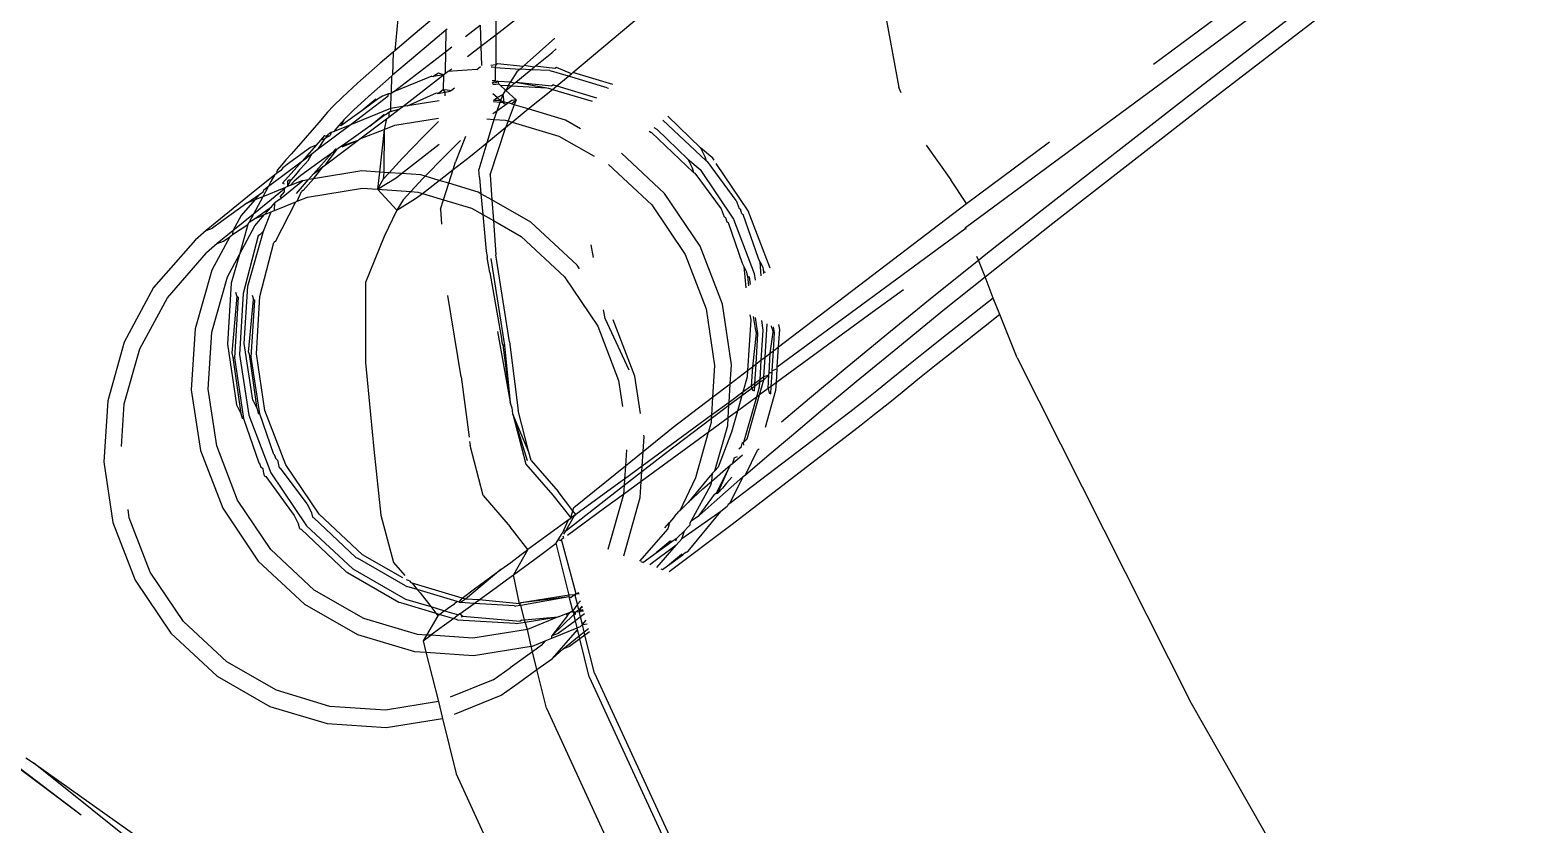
# Model space of a CAD drawing. Header units: millimetres. Extents: x -41292 to 298682, y -22072 to 33155.
# Drawn here: x 29931.62 to 29969.57, y 5398.33 to 5418.65 of the extents above; entities that cross this region are included whole.
import ezdxf

# ---------------------------------------------------------------- set-up
doc = ezdxf.new("R2010")
doc.units = ezdxf.units.MM

# ---------------------------------------------------------------- blocks, each defined once
blk = doc.blocks.new('AHSISHEUD')
for p, q in [((30582.925, 23061.684), (30596.937, 23072.036)), ((30572.887, 23065.643), (30576.034, 23068.31)), ((30591.478, 23066.688), (30593.735, 23068.419)), ((30568.474, 23067.75), (30568.334, 23066.2)), ((30587.737, 23065.855), (30590.324, 23067.778)), ((30580.839, 23067.34), (30581.22, 23065.262)), ((30569.386, 23067.091), (30568.801, 23066.598)), ((30570.92, 23067.167), (30570.913, 23066.607)), ((30570.913, 23066.607), (30571.421, 23066.997)), ((30589.018, 23065.347), (30591.219, 23067.043)), ((30568.801, 23066.598), (30568.334, 23066.2)), ((30569.634, 23066.725), (30569.085, 23066.262)), ((30569.634, 23066.725), (30569.628, 23066.173)), ((30569.671, 23066.755), (30569.634, 23066.725)), ((30570.142, 23066.568), (30570.516, 23066.856)), ((30570.516, 23066.856), (30570.534, 23066.316)), ((30570.534, 23066.316), (30570.913, 23066.607)), ((30570.913, 23066.607), (30570.914, 23065.844)), ((30589.28, 23064.993), (30591.478, 23066.688)), ((30568.291, 23066.164), (30567.96, 23065.882)), ((30569.085, 23066.262), (30568.277, 23065.575)), ((30568.291, 23066.164), (30568.277, 23065.575)), ((30568.334, 23066.2), (30568.291, 23066.164)), ((30568.3, 23065.151), (30569.628, 23066.173)), ((30569.628, 23066.173), (30569.622, 23065.656)), ((30569.628, 23066.173), (30569.794, 23066.301)), ((30570.193, 23066.053), (30570.534, 23066.316)), ((30570.534, 23066.316), (30570.551, 23065.821)), ((30572.429, 23066.525), (30571.642, 23065.824)), ((30572.349, 23066.151), (30572.462, 23066.247)), ((30567.96, 23065.882), (30567.375, 23065.37)), ((30570.426, 23065.718), (30570.526, 23065.801)), ((30570.914, 23065.844), (30570.792, 23065.825)), ((30570.823, 23065.781), (30570.795, 23065.777)), ((30570.903, 23065.776), (30570.823, 23065.781)), ((30570.914, 23065.844), (30570.903, 23065.776)), ((30570.956, 23065.87), (30570.914, 23065.844)), ((30571.613, 23065.798), (30570.956, 23065.87)), ((30571.613, 23065.798), (30571.541, 23065.734)), ((30571.642, 23065.824), (30571.613, 23065.798)), ((30571.893, 23065.779), (30571.642, 23065.824)), ((30571.815, 23065.715), (30571.893, 23065.779)), ((30571.925, 23065.805), (30571.893, 23065.779)), ((30571.925, 23065.805), (30572.262, 23066.081)), ((30572.426, 23065.744), (30571.925, 23065.805)), ((30572.262, 23066.081), (30572.349, 23066.151)), ((30568.245, 23065.547), (30567.66, 23065.035)), ((30568.245, 23065.547), (30568.237, 23065.133)), ((30568.277, 23065.575), (30568.245, 23065.547)), ((30569.282, 23065.554), (30568.3, 23065.151)), ((30568.535, 23064.778), (30569.581, 23065.582)), ((30569.282, 23065.554), (30569.319, 23065.54)), ((30569.41, 23065.604), (30569.319, 23065.54)), ((30569.581, 23065.582), (30569.319, 23065.54)), ((30569.452, 23065.628), (30569.41, 23065.604)), ((30569.581, 23065.582), (30569.452, 23065.628)), ((30569.581, 23065.582), (30569.565, 23065.199)), ((30569.621, 23065.613), (30569.581, 23065.582)), ((30569.622, 23065.656), (30569.621, 23065.613)), ((30569.661, 23065.644), (30569.621, 23065.613)), ((30569.622, 23065.656), (30569.661, 23065.644)), ((30569.691, 23065.667), (30569.661, 23065.644)), ((30569.691, 23065.667), (30569.789, 23065.742)), ((30570.426, 23065.718), (30569.691, 23065.667)), ((30570.899, 23065.441), (30570.818, 23065.433)), ((30570.822, 23065.368), (30570.899, 23065.441)), ((30570.822, 23065.368), (30570.933, 23065.4)), ((30570.903, 23065.776), (30570.899, 23065.441)), ((30570.899, 23065.441), (30570.933, 23065.4)), ((30570.903, 23065.776), (30571.541, 23065.734)), ((30570.975, 23065.425), (30570.933, 23065.4)), ((30570.975, 23065.425), (30571.295, 23065.403)), ((30570.993, 23065.354), (30570.975, 23065.425)), ((30571.236, 23065.31), (30571.295, 23065.403)), ((30571.457, 23065.659), (30571.295, 23065.403)), ((30571.295, 23065.403), (30571.393, 23065.369)), ((30571.424, 23065.395), (30571.815, 23065.715)), ((30571.541, 23065.734), (30571.457, 23065.659)), ((30571.815, 23065.715), (30571.541, 23065.734)), ((30572.299, 23065.694), (30571.815, 23065.715)), ((30572.299, 23065.694), (30572.336, 23065.68)), ((30572.774, 23065.549), (30572.336, 23065.68)), ((30572.468, 23065.769), (30572.426, 23065.744)), ((30572.852, 23065.613), (30572.468, 23065.769)), ((30572.475, 23065.305), (30572.774, 23065.549)), ((30572.774, 23065.549), (30572.852, 23065.613)), ((30573.759, 23065.256), (30572.774, 23065.549)), ((30572.852, 23065.613), (30572.887, 23065.643)), ((30573.91, 23065.336), (30572.887, 23065.643)), ((30566.992, 23065.018), (30566.757, 23064.786)), ((30567.375, 23065.37), (30566.992, 23065.018)), ((30567.66, 23065.035), (30567.277, 23064.684)), ((30567.834, 23064.792), (30568.162, 23065.045)), ((30568.015, 23065.042), (30567.973, 23065.017)), ((30568.168, 23065.097), (30568.015, 23065.042)), ((30568.162, 23065.045), (30568.168, 23065.097)), ((30568.234, 23065.101), (30568.168, 23065.097)), ((30568.234, 23065.101), (30568.219, 23064.725)), ((30568.3, 23065.151), (30568.234, 23065.101)), ((30568.237, 23065.133), (30568.234, 23065.101)), ((30568.661, 23064.796), (30569.396, 23065.124)), ((30569.396, 23065.124), (30569.433, 23065.111)), ((30569.433, 23065.111), (30569.523, 23065.174)), ((30569.433, 23065.111), (30569.615, 23065.141)), ((30569.565, 23065.199), (30569.523, 23065.174)), ((30569.565, 23065.199), (30569.616, 23065.207)), ((30569.565, 23065.199), (30569.615, 23065.141)), ((30569.615, 23065.141), (30569.614, 23065.049)), ((30569.615, 23065.141), (30569.754, 23065.164)), ((30569.616, 23065.207), (30569.78, 23065.186)), ((30569.855, 23065.247), (30569.78, 23065.186)), ((30570.949, 23065.005), (30570.84, 23065.103)), ((30570.843, 23065.337), (30570.993, 23065.354)), ((30570.949, 23065.005), (30571.091, 23065.082)), ((30570.993, 23065.354), (30571.025, 23065.325)), ((30571.025, 23065.325), (30571.236, 23065.31)), ((30571.172, 23065.188), (30571.025, 23065.325)), ((30571.091, 23065.082), (30571.036, 23064.926)), ((30571.144, 23065.165), (30571.091, 23065.082)), ((30571.091, 23065.082), (30571.117, 23064.884)), ((30571.172, 23065.188), (30571.144, 23065.165)), ((30571.236, 23065.31), (30571.172, 23065.188)), ((30571.172, 23065.188), (30571.315, 23065.305)), ((30571.435, 23064.944), (30571.172, 23065.188)), ((30571.236, 23065.31), (30571.315, 23065.305)), ((30571.315, 23065.305), (30571.393, 23065.369)), ((30571.315, 23065.305), (30572.223, 23065.256)), ((30571.393, 23065.369), (30571.424, 23065.395)), ((30571.424, 23065.395), (30572.351, 23065.306)), ((30571.424, 23065.395), (30572.223, 23065.256)), ((30571.747, 23064.712), (30572.361, 23065.212)), ((30572.223, 23065.256), (30572.26, 23065.242)), ((30572.26, 23065.242), (30572.361, 23065.212)), ((30572.393, 23065.33), (30572.351, 23065.306)), ((30572.361, 23065.212), (30572.475, 23065.305)), ((30572.361, 23065.212), (30573.376, 23064.908)), ((30572.393, 23065.33), (30572.475, 23065.305)), ((30572.475, 23065.305), (30573.491, 23065.001)), ((30573.759, 23065.256), (30573.794, 23065.243)), ((30581.286, 23065.124), (30581.22, 23065.262)), ((30586.9, 23063.704), (30589.018, 23065.347)), ((30566.757, 23064.786), (30566.614, 23064.628)), ((30567.487, 23064.666), (30566.956, 23064.28)), ((30567.277, 23064.684), (30567.042, 23064.451)), ((30567.182, 23064.302), (30567.834, 23064.792)), ((30568.219, 23064.725), (30567.182, 23064.302)), ((30567.846, 23064.967), (30567.487, 23064.666)), ((30567.883, 23064.954), (30567.487, 23064.666)), ((30567.846, 23064.967), (30567.883, 23064.954)), ((30567.909, 23064.972), (30567.883, 23064.954)), ((30567.973, 23065.017), (30567.909, 23064.972)), ((30568.218, 23064.649), (30568.176, 23064.624)), ((30568.181, 23064.506), (30568.441, 23064.706)), ((30568.219, 23064.725), (30568.218, 23064.649)), ((30568.218, 23064.649), (30568.441, 23064.706)), ((30568.535, 23064.778), (30568.219, 23064.725)), ((30568.441, 23064.706), (30568.535, 23064.778)), ((30568.661, 23064.796), (30568.535, 23064.778)), ((30569.463, 23064.924), (30568.661, 23064.796)), ((30570.941, 23064.657), (30570.838, 23064.584)), ((30570.852, 23064.926), (30570.949, 23065.005)), ((30571.036, 23064.926), (30570.852, 23064.926)), ((30571.02, 23064.88), (30570.854, 23064.891)), ((30570.941, 23064.657), (30570.866, 23064.446)), ((30571.02, 23064.88), (30570.941, 23064.657)), ((30571.207, 23064.846), (30570.941, 23064.657)), ((30571.036, 23064.926), (30570.949, 23065.005)), ((30571.036, 23064.926), (30571.02, 23064.88)), ((30571.093, 23064.875), (30571.02, 23064.88)), ((30571.117, 23064.884), (30571.036, 23064.926)), ((30571.122, 23064.849), (30571.093, 23064.875)), ((30571.117, 23064.884), (30571.122, 23064.849)), ((30571.234, 23064.865), (30571.117, 23064.884)), ((30571.122, 23064.849), (30571.207, 23064.846)), ((30571.207, 23064.846), (30571.234, 23064.865)), ((30571.387, 23064.819), (30571.229, 23064.406)), ((30571.327, 23064.931), (30571.234, 23064.865)), ((30571.314, 23064.842), (30571.234, 23064.865)), ((30571.314, 23064.842), (30571.435, 23064.944)), ((30571.387, 23064.819), (30571.314, 23064.842)), ((30571.435, 23064.944), (30571.327, 23064.931)), ((30571.333, 23064.375), (30571.747, 23064.712)), ((30571.435, 23064.944), (30571.387, 23064.819)), ((30571.747, 23064.712), (30571.387, 23064.819)), ((30572.696, 23064.427), (30571.747, 23064.712)), ((30587.165, 23063.354), (30589.28, 23064.993)), ((30566.393, 23064.37), (30565.689, 23063.569)), ((30566.383, 23063.7), (30567.182, 23064.302)), ((30566.614, 23064.628), (30566.393, 23064.37)), ((30567.182, 23064.302), (30566.782, 23064.138)), ((30566.9, 23064.293), (30566.796, 23064.169)), ((30567.042, 23064.451), (30566.9, 23064.293)), ((30566.956, 23064.28), (30566.9, 23064.293)), ((30566.956, 23064.28), (30567.042, 23064.451)), ((30567.69, 23064.273), (30567.159, 23063.887)), ((30567.441, 23063.948), (30568.119, 23064.458)), ((30567.69, 23064.273), (30568.049, 23064.574)), ((30568.086, 23064.561), (30567.69, 23064.273)), ((30568.049, 23064.574), (30568.086, 23064.561)), ((30568.119, 23064.458), (30568.063, 23064.185)), ((30568.063, 23064.185), (30568.332, 23064.295)), ((30568.108, 23064.575), (30568.086, 23064.561)), ((30568.176, 23064.624), (30568.108, 23064.575)), ((30568.119, 23064.458), (30568.181, 23064.506)), ((30568.176, 23064.624), (30568.181, 23064.506)), ((30568.332, 23064.295), (30569.449, 23064.474)), ((30569.452, 23064.389), (30569.059, 23063.998)), ((30570.844, 23064.385), (30570.683, 23063.844)), ((30570.685, 23064.458), (30570.866, 23064.446)), ((30570.866, 23064.446), (30570.844, 23064.385)), ((30570.866, 23064.446), (30571.16, 23064.427)), ((30571.16, 23064.427), (30571.229, 23064.406)), ((30571.229, 23064.406), (30571.168, 23064.244)), ((30571.168, 23064.244), (30571.333, 23064.375)), ((30571.229, 23064.406), (30571.333, 23064.375)), ((30571.333, 23064.375), (30572.529, 23064.016)), ((30573.085, 23064.205), (30572.696, 23064.427)), ((30576.294, 23063.382), (30575.191, 23064.43)), ((30576.154, 23063.719), (30575.313, 23064.528)), ((30566.431, 23063.915), (30566.317, 23063.784)), ((30566.383, 23063.7), (30566.542, 23063.945)), ((30566.534, 23064.032), (30566.431, 23063.915)), ((30566.542, 23063.945), (30566.431, 23063.915)), ((30566.534, 23064.032), (30566.571, 23064.019)), ((30566.614, 23063.997), (30566.542, 23063.945)), ((30566.564, 23063.287), (30567.396, 23063.914)), ((30566.571, 23064.019), (30566.616, 23064.049)), ((30566.616, 23064.049), (30566.614, 23063.997)), ((30566.614, 23063.997), (30566.679, 23064.035)), ((30566.662, 23064.082), (30566.616, 23064.049)), ((30566.704, 23064.107), (30566.662, 23064.082)), ((30566.704, 23064.107), (30566.679, 23064.035)), ((30566.782, 23064.138), (30566.704, 23064.107)), ((30566.796, 23064.169), (30566.782, 23064.138)), ((30566.985, 23063.746), (30567.396, 23063.914)), ((30566.989, 23063.771), (30567.396, 23063.914)), ((30567.159, 23063.887), (30566.989, 23063.771)), ((30567.396, 23063.914), (30567.441, 23063.948)), ((30567.441, 23063.948), (30568.063, 23064.185)), ((30568.063, 23064.185), (30567.937, 23063.097)), ((30568.063, 23064.185), (30568.052, 23063.09)), ((30569.059, 23063.998), (30568.527, 23063.455)), ((30570.013, 23063.904), (30569.591, 23063.485)), ((30570.136, 23064.006), (30569.887, 23063.362)), ((30570.683, 23063.844), (30571.168, 23064.244)), ((30570.77, 23063.028), (30571.168, 23064.244)), ((30572.529, 23064.016), (30573.427, 23063.503)), ((30574.834, 23064.144), (30574.898, 23064.108)), ((30574.834, 23064.144), (30574.861, 23064.121)), ((30574.861, 23064.121), (30574.898, 23064.108)), ((30574.898, 23064.108), (30575.97, 23063.088)), ((30574.953, 23064.239), (30575.03, 23064.195)), ((30575.03, 23064.195), (30575.829, 23063.425)), ((30565.689, 23063.569), (30565.545, 23063.41)), ((30566.176, 23063.731), (30565.645, 23063.345)), ((30566.317, 23063.784), (30565.969, 23063.388)), ((30565.969, 23063.388), (30566.216, 23063.574)), ((30566.113, 23063.391), (30566.216, 23063.574)), ((30566.317, 23063.784), (30566.176, 23063.731)), ((30566.216, 23063.574), (30566.383, 23063.7)), ((30566.255, 23063.055), (30566.719, 23063.583)), ((30566.719, 23063.583), (30566.461, 23063.396)), ((30566.564, 23063.287), (30566.857, 23063.684)), ((30566.719, 23063.583), (30566.82, 23063.697)), ((30566.857, 23063.684), (30566.719, 23063.583)), ((30566.82, 23063.697), (30566.857, 23063.684)), ((30566.883, 23063.701), (30566.857, 23063.684)), ((30566.947, 23063.747), (30566.883, 23063.701)), ((30566.989, 23063.771), (30566.947, 23063.747)), ((30568.503, 23063.06), (30569.468, 23063.808)), ((30569.823, 23063.161), (30570.264, 23063.503)), ((30570.264, 23063.503), (30570.683, 23063.844)), ((30570.683, 23063.844), (30570.481, 23063.165)), ((30575.231, 23062.553), (30574.129, 23063.579)), ((30576.154, 23063.719), (30576.264, 23063.499)), ((30576.464, 23063.456), (30576.154, 23063.719)), ((30581.924, 23063.785), (30582.556, 23062.898)), ((30582.949, 23062.296), (30585.073, 23063.875)), ((30584.889, 23062.136), (30586.9, 23063.704)), ((30565.101, 23062.735), (30565.969, 23063.388)), ((30565.324, 23063.151), (30565.303, 23063.061)), ((30565.417, 23063.142), (30565.303, 23063.061)), ((30565.442, 23063.286), (30565.324, 23063.151)), ((30565.47, 23063.203), (30565.417, 23063.142)), ((30565.545, 23063.41), (30565.442, 23063.286)), ((30565.969, 23063.388), (30565.464, 23062.813)), ((30565.645, 23063.345), (30565.47, 23063.203)), ((30565.897, 23063.152), (30565.794, 23063.027)), ((30566.041, 23063.31), (30565.897, 23063.152)), ((30566.461, 23063.396), (30565.93, 23063.01)), ((30566.041, 23063.31), (30566.113, 23063.391)), ((30566.25, 23062.93), (30566.502, 23063.241)), ((30567.486, 23063.127), (30566.25, 23062.93)), ((30566.255, 23063.055), (30566.502, 23063.241)), ((30566.502, 23063.241), (30566.564, 23063.287)), ((30567.937, 23063.097), (30567.486, 23063.127)), ((30568.527, 23063.455), (30568.185, 23063.081)), ((30569.591, 23063.485), (30569.108, 23062.994)), ((30569.468, 23062.886), (30569.823, 23063.161)), ((30569.712, 23062.813), (30569.823, 23063.161)), ((30569.823, 23063.161), (30569.887, 23063.362)), ((30570.495, 23062.956), (30570.481, 23063.165)), ((30573.797, 23063.292), (30574.906, 23062.259)), ((30575.829, 23063.425), (30575.94, 23063.204)), ((30575.829, 23063.425), (30576.139, 23063.162)), ((30575.94, 23063.204), (30575.97, 23063.088)), ((30576.139, 23063.162), (30576.991, 23061.896)), ((30576.264, 23063.499), (30576.294, 23063.382)), ((30576.294, 23063.382), (30576.332, 23063.369)), ((30577.063, 23062.368), (30576.332, 23063.369)), ((30576.5, 23063.402), (30576.464, 23063.456)), ((30577.373, 23062.105), (30576.555, 23063.321)), ((30585.159, 23061.789), (30587.165, 23063.354)), ((30565.254, 23063.022), (30564.799, 23062.654)), ((30565.164, 23062.854), (30565.101, 23062.735)), ((30565.254, 23063.022), (30565.164, 23062.854)), ((30565.303, 23063.061), (30565.254, 23063.022)), ((30565.427, 23062.431), (30565.982, 23062.887)), ((30565.464, 23062.813), (30565.502, 23062.8)), ((30565.588, 23062.727), (30565.676, 23062.893)), ((30565.591, 23062.863), (30565.588, 23062.727)), ((30565.655, 23062.754), (30565.588, 23062.727)), ((30565.634, 23062.888), (30565.591, 23062.863)), ((30565.676, 23062.893), (30565.634, 23062.888)), ((30565.982, 23062.887), (30565.655, 23062.754)), ((30565.756, 23062.868), (30565.655, 23062.754)), ((30565.794, 23063.027), (30565.676, 23062.893)), ((30565.93, 23063.01), (30565.756, 23062.868)), ((30565.816, 23062.555), (30566.128, 23062.91)), ((30565.982, 23062.887), (30566.128, 23062.91)), ((30565.986, 23062.629), (30566.25, 23062.93)), ((30566.128, 23062.91), (30566.255, 23063.055)), ((30566.25, 23062.93), (30566.128, 23062.91)), ((30567.937, 23063.097), (30567.887, 23062.663)), ((30567.887, 23062.663), (30568.366, 23062.954)), ((30568.037, 23062.919), (30567.887, 23062.663)), ((30568.052, 23063.09), (30567.937, 23063.097)), ((30568.052, 23063.09), (30568.037, 23062.919)), ((30568.185, 23063.081), (30568.037, 23062.919)), ((30568.185, 23063.081), (30568.052, 23063.09)), ((30568.503, 23063.06), (30568.185, 23063.081)), ((30568.366, 23062.954), (30568.503, 23063.06)), ((30568.998, 23063.027), (30568.503, 23063.06)), ((30569.046, 23062.932), (30568.741, 23062.602)), ((30569.108, 23062.994), (30568.998, 23063.027)), ((30569.039, 23062.554), (30569.468, 23062.886)), ((30569.108, 23062.994), (30569.046, 23062.932)), ((30569.468, 23062.886), (30569.108, 23062.994)), ((30569.712, 23062.813), (30569.468, 23062.886)), ((30569.578, 23062.393), (30569.712, 23062.813)), ((30570.46, 23062.589), (30569.712, 23062.813)), ((30570.495, 23062.956), (30570.535, 23062.546)), ((30570.77, 23063.028), (30570.816, 23062.385)), ((30575.97, 23063.088), (30576.007, 23063.074)), ((30576.007, 23063.074), (30576.681, 23062.159)), ((30582.949, 23062.296), (30582.556, 23062.898)), ((30564.799, 23062.654), (30563.504, 23061.604)), ((30564.752, 23062.385), (30564.401, 23061.984)), ((30564.545, 23062.3), (30564.884, 23062.535)), ((30564.752, 23062.385), (30564.545, 23062.3)), ((30564.956, 23062.468), (30564.715, 23062.02)), ((30564.884, 23062.535), (30564.752, 23062.385)), ((30564.956, 23062.468), (30564.752, 23062.385)), ((30564.884, 23062.535), (30564.978, 23062.602)), ((30565.101, 23062.735), (30564.956, 23062.468)), ((30565.498, 23062.689), (30564.956, 23062.468)), ((30564.978, 23062.602), (30564.98, 23062.645)), ((30564.98, 23062.645), (30565.101, 23062.735)), ((30565.464, 23062.626), (30565.085, 23062.32)), ((30565.386, 23062.4), (30565.267, 23062.311)), ((30565.386, 23062.4), (30565.427, 23062.431)), ((30565.413, 23062.478), (30565.514, 23062.593)), ((30565.427, 23062.431), (30565.413, 23062.478)), ((30565.498, 23062.689), (30565.464, 23062.626)), ((30565.535, 23062.705), (30565.498, 23062.689)), ((30565.514, 23062.593), (30565.515, 23062.668)), ((30565.515, 23062.668), (30565.535, 23062.705)), ((30565.588, 23062.727), (30565.535, 23062.705)), ((30565.837, 23062.352), (30565.944, 23062.605)), ((30565.837, 23062.352), (30566.096, 23062.457)), ((30565.986, 23062.629), (30565.944, 23062.605)), ((30566.096, 23062.457), (30567.506, 23062.683)), ((30567.506, 23062.683), (30567.887, 23062.663)), ((30567.887, 23062.663), (30568.38, 23062.125)), ((30567.887, 23062.663), (30568.741, 23062.602)), ((30568.38, 23062.125), (30568.864, 23062.419)), ((30568.542, 23062.388), (30568.38, 23062.125)), ((30568.741, 23062.602), (30568.542, 23062.388)), ((30568.741, 23062.602), (30568.923, 23062.589)), ((30568.864, 23062.419), (30569.039, 23062.554)), ((30568.923, 23062.589), (30569.039, 23062.554)), ((30569.039, 23062.554), (30569.578, 23062.393)), ((30569.499, 23062.146), (30569.578, 23062.393)), ((30569.578, 23062.393), (30570.293, 23062.178)), ((30570.535, 23062.546), (30570.46, 23062.589)), ((30570.816, 23062.385), (30570.535, 23062.546)), ((30570.535, 23062.546), (30570.587, 23062.01)), ((30570.816, 23062.385), (30570.854, 23061.858)), ((30571.811, 23061.817), (30570.816, 23062.385)), ((30576.139, 23061.203), (30575.231, 23062.553)), ((30577.063, 23062.368), (30577.14, 23062.167)), ((30564.545, 23062.3), (30563.898, 23061.838)), ((30564.715, 23062.02), (30564.192, 23061.596)), ((30564.401, 23061.984), (30564.192, 23061.596)), ((30564.715, 23062.02), (30564.607, 23061.82)), ((30565.085, 23062.32), (30564.715, 23062.02)), ((30564.748, 23061.907), (30565.181, 23062.209)), ((30564.748, 23061.907), (30565.003, 23062.011)), ((30564.753, 23061.726), (30565.003, 23062.011)), ((30564.973, 23061.588), (30565.17, 23062.079)), ((30565.003, 23062.011), (30565.181, 23062.209)), ((30565.003, 23062.011), (30565.17, 23062.079)), ((30565.17, 23062.079), (30565.257, 23062.115)), ((30565.181, 23062.209), (30565.267, 23062.311)), ((30565.257, 23062.115), (30565.8, 23062.337)), ((30565.257, 23062.115), (30565.267, 23062.311)), ((30565.283, 23061.324), (30565.8, 23062.337)), ((30565.8, 23062.337), (30565.837, 23062.352)), ((30568.38, 23062.125), (30568.062, 23061.45)), ((30569.499, 23062.146), (30569.53, 23061.764)), ((30570.293, 23062.178), (30570.587, 23062.01)), ((30570.587, 23062.01), (30570.854, 23061.858)), ((30570.587, 23062.01), (30570.668, 23061.075)), ((30574.906, 23062.259), (30575.758, 23060.993)), ((30576.681, 23062.159), (30576.759, 23061.957)), ((30577.14, 23062.167), (30577.173, 23062.147)), ((30577.203, 23062.031), (30577.173, 23062.147)), ((30577.203, 23062.031), (30577.241, 23062.018)), ((30577.632, 23060.888), (30577.241, 23062.018)), ((30577.936, 23060.64), (30577.373, 23062.105)), ((30578.147, 23058.63), (30582.949, 23062.296)), ((30583.445, 23060.997), (30584.889, 23062.136)), ((30563.504, 23061.604), (30563.234, 23061.364)), ((30563.504, 23061.604), (30563.667, 23061.666)), ((30563.898, 23061.838), (30563.667, 23061.666)), ((30564.179, 23061.501), (30564.574, 23061.759)), ((30564.574, 23061.759), (30564.357, 23060.991)), ((30564.357, 23060.991), (30564.753, 23061.726)), ((30564.574, 23061.759), (30564.607, 23061.82)), ((30564.607, 23061.82), (30564.748, 23061.907)), ((30570.854, 23061.858), (30570.916, 23060.981)), ((30570.854, 23061.858), (30571.561, 23061.454)), ((30572.995, 23060.715), (30571.811, 23061.817)), ((30576.759, 23061.957), (30576.791, 23061.938)), ((30576.791, 23061.938), (30576.821, 23061.822)), ((30576.821, 23061.822), (30576.859, 23061.809)), ((30576.859, 23061.809), (30577.215, 23060.772)), ((30576.991, 23061.896), (30577.525, 23060.509)), ((30578.115, 23058.116), (30582.908, 23061.643)), ((30582.925, 23061.684), (30582.908, 23061.643)), ((30582.945, 23061.632), (30582.925, 23061.684)), ((30583.719, 23060.653), (30585.159, 23061.789)), ((30563.234, 23061.364), (30562.164, 23060.145)), ((30563.79, 23061.27), (30563.519, 23061.03)), ((30564.111, 23061.445), (30563.651, 23060.592)), ((30564.192, 23061.596), (30563.79, 23061.27)), ((30563.79, 23061.27), (30563.952, 23061.332)), ((30563.952, 23061.332), (30564.111, 23061.445)), ((30564.111, 23061.445), (30564.179, 23061.501)), ((30564.192, 23061.596), (30564.179, 23061.501)), ((30564.842, 23061.471), (30564.458, 23059.99)), ((30564.574, 23060.177), (30564.973, 23061.588)), ((30564.884, 23061.495), (30564.842, 23061.471)), ((30564.973, 23061.588), (30564.884, 23061.495)), ((30564.884, 23059.913), (30565.241, 23061.299)), ((30565.283, 23061.324), (30565.241, 23061.299)), ((30568.062, 23061.45), (30567.579, 23060.275)), ((30571.561, 23061.454), (30572.67, 23060.421)), ((30573.415, 23060.915), (30573.353, 23061.235)), ((30562.516, 23059.887), (30563.519, 23061.03)), ((30564.05, 23060.421), (30564.357, 23060.991)), ((30564.357, 23060.991), (30564.148, 23060.254)), ((30570.668, 23061.075), (30570.692, 23060.939)), ((30570.692, 23060.939), (30570.695, 23060.913)), ((30570.764, 23060.534), (30570.695, 23060.913)), ((30570.789, 23060.888), (30571.136, 23058.667)), ((30571.268, 23058.754), (30570.916, 23060.981)), ((30575.758, 23060.993), (30576.292, 23059.605)), ((30576.709, 23059.723), (30576.139, 23061.203)), ((30577.677, 23060.798), (30577.632, 23060.888)), ((30582.116, 23059.932), (30583.257, 23060.846)), ((30583.257, 23060.846), (30583.218, 23060.943)), ((30583.257, 23060.846), (30583.445, 23060.997)), ((30583.426, 23060.418), (30583.257, 23060.846)), ((30563.651, 23060.592), (30563.225, 23059.087)), ((30570.764, 23060.534), (30571.069, 23058.796)), ((30573.056, 23060.624), (30572.995, 23060.715)), ((30577.215, 23060.772), (30577.261, 23060.68)), ((30577.261, 23060.68), (30577.325, 23060.551)), ((30577.261, 23060.68), (30577.31, 23060.138)), ((30577.325, 23060.551), (30577.335, 23060.487)), ((30577.335, 23060.487), (30577.355, 23060.434)), ((30577.525, 23060.509), (30577.552, 23060.331)), ((30577.698, 23060.449), (30577.677, 23060.798)), ((30577.677, 23060.798), (30577.743, 23060.667)), ((30577.743, 23060.667), (30577.752, 23060.603)), ((30577.752, 23060.603), (30577.772, 23060.551)), ((30577.767, 23060.504), (30577.772, 23060.551)), ((30577.772, 23060.551), (30577.809, 23060.538)), ((30583.426, 23060.418), (30583.719, 23060.653)), ((30562.164, 23060.145), (30561.414, 23058.753)), ((30563.651, 23059.009), (30564.05, 23060.421)), ((30564.148, 23060.254), (30564.051, 23058.696)), ((30564.482, 23058.716), (30564.574, 23060.177)), ((30567.579, 23060.275), (30567.579, 23058.229)), ((30572.67, 23060.421), (30573.522, 23059.155)), ((30577.355, 23060.434), (30577.392, 23060.421)), ((30577.355, 23060.434), (30577.379, 23060.193)), ((30577.392, 23060.421), (30577.422, 23060.227)), ((30581.345, 23060.091), (30580.448, 23059.438)), ((30582.394, 23059.591), (30583.426, 23060.418)), ((30583.632, 23059.877), (30583.426, 23060.418)), ((30561.813, 23058.582), (30562.516, 23059.887)), ((30564.289, 23059.916), (30564.162, 23058.475)), ((30564.326, 23059.902), (30564.229, 23058.345)), ((30564.259, 23060.032), (30564.289, 23059.916)), ((30564.289, 23059.916), (30564.326, 23059.902)), ((30564.458, 23059.99), (30564.361, 23058.433)), ((30564.593, 23058.495), (30564.715, 23059.838)), ((30564.66, 23058.365), (30564.752, 23059.825)), ((30564.685, 23059.955), (30564.715, 23059.838)), ((30564.715, 23059.838), (30564.752, 23059.825)), ((30564.792, 23058.453), (30564.884, 23059.913)), ((30570.033, 23057.863), (30569.689, 23059.943)), ((30576.942, 23058.173), (30576.709, 23059.723)), ((30580.914, 23058.953), (30582.116, 23059.932)), ((30583.632, 23059.877), (30582.442, 23058.94)), ((30583.807, 23059.455), (30583.632, 23059.877)), ((30573.715, 23059.353), (30573.673, 23059.572)), ((30574.329, 23058.032), (30573.715, 23059.353)), ((30576.292, 23059.605), (30576.511, 23058.153)), ((30577.414, 23059.45), (30577.434, 23059.319)), ((30577.498, 23059.407), (30577.545, 23059.098)), ((30577.549, 23059.38), (30577.612, 23058.968)), ((30580.448, 23059.438), (30578.09, 23057.715)), ((30581.194, 23058.615), (30582.394, 23059.591)), ((30583.807, 23059.455), (30583.384, 23059.123)), ((30584.246, 23058.347), (30583.807, 23059.455)), ((30563.225, 23059.087), (30563.128, 23057.529)), ((30563.559, 23057.55), (30563.651, 23059.009)), ((30570.958, 23059.018), (30571.279, 23057.214)), ((30573.522, 23059.155), (30574.055, 23057.767)), ((30574.473, 23057.884), (30573.92, 23059.321)), ((30577.434, 23059.319), (30577.353, 23058.023)), ((30577.575, 23058.982), (30577.478, 23058.119)), ((30577.545, 23059.098), (30577.575, 23058.982)), ((30577.612, 23058.968), (30577.562, 23058.183)), ((30577.575, 23058.982), (30577.612, 23058.968)), ((30577.744, 23059.056), (30577.695, 23058.285)), ((30577.707, 23059.299), (30577.744, 23059.056)), ((30577.805, 23058.368), (30577.859, 23059.222)), ((30577.935, 23058.468), (30578.006, 23059.002)), ((30577.976, 23059.118), (30577.969, 23059.165)), ((30577.976, 23059.118), (30578.006, 23059.002)), ((30578.006, 23059.002), (30578.043, 23058.989)), ((30578.014, 23058.528), (30578.043, 23058.989)), ((30578.043, 23058.989), (30578.02, 23059.139)), ((30578.147, 23058.63), (30578.175, 23059.077)), ((30578.175, 23059.077), (30578.157, 23059.199)), ((30579.851, 23058.077), (30580.914, 23058.953)), ((30583.384, 23059.123), (30582.727, 23058.604)), ((30561.414, 23058.753), (30560.989, 23057.248)), ((30561.414, 23057.171), (30561.813, 23058.582)), ((30564.051, 23058.696), (30564.284, 23057.147)), ((30564.702, 23057.264), (30564.482, 23058.716)), ((30571.099, 23058.68), (30571.069, 23058.796)), ((30571.136, 23058.667), (30571.099, 23058.68)), ((30571.099, 23058.68), (30571.279, 23057.214)), ((30571.136, 23058.667), (30571.279, 23057.214)), ((30571.268, 23058.754), (30571.488, 23057)), ((30578.014, 23058.528), (30578.147, 23058.63)), ((30578.115, 23058.116), (30578.147, 23058.63)), ((30580.133, 23057.74), (30581.194, 23058.615)), ((30582.442, 23058.94), (30581.892, 23058.501)), ((30582.727, 23058.604), (30582.177, 23058.166)), ((30564.162, 23058.475), (30564.192, 23058.358)), ((30564.192, 23058.358), (30564.229, 23058.345)), ((30564.192, 23058.358), (30564.395, 23056.926)), ((30564.229, 23058.345), (30564.462, 23056.796)), ((30564.361, 23058.433), (30564.595, 23056.884)), ((30564.593, 23058.495), (30564.623, 23058.379)), ((30564.623, 23058.379), (30564.66, 23058.365)), ((30564.813, 23057.042), (30564.623, 23058.379)), ((30564.879, 23056.913), (30564.66, 23058.365)), ((30565.011, 23057.001), (30564.792, 23058.453)), ((30567.579, 23058.229), (30567.799, 23056.013)), ((30577.562, 23058.183), (30577.695, 23058.285)), ((30577.695, 23058.285), (30577.664, 23057.785)), ((30577.695, 23058.285), (30577.805, 23058.368)), ((30577.773, 23057.865), (30577.805, 23058.368)), ((30577.805, 23058.368), (30577.935, 23058.468)), ((30577.903, 23057.961), (30577.935, 23058.468)), ((30577.935, 23058.468), (30578.014, 23058.528)), ((30577.982, 23058.019), (30578.014, 23058.528)), ((30581.892, 23058.501), (30581.426, 23058.127)), ((30584.246, 23058.347), (30588.674, 23049.571)), ((30570.033, 23057.863), (30570.231, 23056.324)), ((30574.618, 23056.921), (30574.473, 23057.884)), ((30576.511, 23058.153), (30576.46, 23057.341)), ((30576.912, 23057.686), (30576.942, 23058.173)), ((30576.912, 23057.686), (30577.353, 23058.023)), ((30577.343, 23057.859), (30577.232, 23057.467)), ((30577.353, 23058.023), (30577.343, 23057.859)), ((30577.353, 23058.023), (30577.478, 23058.119)), ((30577.478, 23058.119), (30577.444, 23057.623)), ((30577.478, 23058.119), (30577.562, 23058.183)), ((30577.562, 23058.183), (30577.531, 23057.687)), ((30577.773, 23057.865), (30577.664, 23057.785)), ((30577.768, 23057.783), (30577.9, 23057.904)), ((30577.768, 23057.783), (30577.773, 23057.865)), ((30577.9, 23057.904), (30577.773, 23057.865)), ((30577.878, 23057.561), (30577.9, 23057.904)), ((30577.9, 23057.904), (30577.903, 23057.961)), ((30577.979, 23057.964), (30577.903, 23057.961)), ((30577.957, 23057.618), (30577.979, 23057.964)), ((30577.979, 23057.964), (30577.982, 23058.019)), ((30578.112, 23058.064), (30577.982, 23058.019)), ((30578.09, 23057.715), (30578.112, 23058.064)), ((30578.112, 23058.064), (30578.115, 23058.116)), ((30578.939, 23057.317), (30579.851, 23058.077)), ((30581.426, 23058.127), (30581.023, 23057.8)), ((30582.177, 23058.166), (30581.711, 23057.792)), ((30563.128, 23057.529), (30563.362, 23055.98)), ((30563.779, 23056.098), (30563.559, 23057.55)), ((30574.055, 23057.767), (30574.155, 23057.107)), ((30576.46, 23057.341), (30576.912, 23057.686)), ((30576.882, 23057.21), (30576.912, 23057.686)), ((30577.232, 23057.467), (30576.882, 23057.21)), ((30577.208, 23057.384), (30577.462, 23057.575)), ((30577.232, 23057.467), (30577.208, 23057.384)), ((30577.444, 23057.623), (30577.232, 23057.467)), ((30577.531, 23057.687), (30577.444, 23057.623)), ((30577.444, 23057.623), (30577.462, 23057.575)), ((30577.462, 23057.575), (30577.527, 23057.624)), ((30577.462, 23057.575), (30577.483, 23057.522)), ((30577.483, 23057.522), (30577.52, 23057.509)), ((30577.527, 23057.624), (30577.52, 23057.509)), ((30577.527, 23057.624), (30577.66, 23057.724)), ((30577.531, 23057.687), (30577.527, 23057.624)), ((30577.664, 23057.785), (30577.531, 23057.687)), ((30577.652, 23057.597), (30577.58, 23057.343)), ((30577.66, 23057.724), (30577.652, 23057.597)), ((30577.664, 23057.785), (30577.66, 23057.724)), ((30577.66, 23057.401), (30577.768, 23057.783)), ((30577.66, 23057.724), (30577.768, 23057.783)), ((30577.878, 23057.561), (30577.66, 23057.401)), ((30577.811, 23056.576), (30578.078, 23057.519)), ((30577.957, 23057.618), (30577.878, 23057.561)), ((30577.878, 23057.561), (30577.908, 23057.445)), ((30577.908, 23057.445), (30577.946, 23057.432)), ((30577.946, 23057.432), (30577.957, 23057.618)), ((30578.09, 23057.715), (30577.957, 23057.618)), ((30578.078, 23057.519), (30578.09, 23057.715)), ((30579.222, 23056.981), (30580.133, 23057.74)), ((30580.661, 23057.507), (30580.318, 23057.231)), ((30581.023, 23057.8), (30580.661, 23057.507)), ((30581.308, 23057.465), (30580.946, 23057.172)), ((30581.711, 23057.792), (30581.308, 23057.465)), ((30560.989, 23057.248), (30560.891, 23055.691)), ((30561.346, 23056.08), (30561.414, 23057.171)), ((30564.284, 23057.147), (30564.395, 23056.926)), ((30564.702, 23057.264), (30564.813, 23057.042)), ((30571.335, 23057.065), (30571.279, 23057.214)), ((30571.342, 23057.011), (30571.335, 23057.065)), ((30575.452, 23056.572), (30576.46, 23057.341)), ((30576.425, 23056.795), (30576.877, 23057.135)), ((30576.46, 23057.341), (30576.431, 23056.879)), ((30576.882, 23057.21), (30576.431, 23056.879)), ((30576.857, 23056.814), (30576.877, 23057.135)), ((30576.877, 23057.135), (30577.208, 23057.384)), ((30576.877, 23057.135), (30576.882, 23057.21)), ((30577.208, 23057.384), (30577.095, 23056.988)), ((30577.58, 23057.343), (30577.095, 23056.988)), ((30577.58, 23057.343), (30577.253, 23056.185)), ((30577.343, 23056.277), (30577.66, 23057.401)), ((30577.66, 23057.401), (30577.58, 23057.343)), ((30578.221, 23056.714), (30578.939, 23057.317)), ((30580.318, 23057.231), (30579.973, 23056.958)), ((30580.946, 23057.172), (30580.603, 23056.896)), ((30564.395, 23056.926), (30564.425, 23056.809)), ((30564.425, 23056.809), (30564.462, 23056.796)), ((30564.462, 23056.796), (30564.854, 23055.667)), ((30564.595, 23056.884), (30565.164, 23055.404)), ((30564.813, 23057.042), (30564.842, 23056.926)), ((30564.842, 23056.926), (30564.879, 23056.913)), ((30565.235, 23055.877), (30564.879, 23056.913)), ((30565.545, 23055.613), (30565.011, 23057.001)), ((30571.354, 23056.91), (30571.342, 23057.011)), ((30571.354, 23056.91), (30571.687, 23055.628)), ((30571.354, 23056.91), (30571.714, 23055.722)), ((30571.763, 23055.934), (30571.354, 23056.91)), ((30571.763, 23055.934), (30571.488, 23057)), ((30576.431, 23056.879), (30574.659, 23055.579)), ((30575.255, 23055.914), (30576.425, 23056.795)), ((30576.857, 23056.814), (30576.348, 23056.442)), ((30576.419, 23056.693), (30576.348, 23056.442)), ((30576.425, 23056.795), (30576.419, 23056.693)), ((30576.431, 23056.879), (30576.425, 23056.795)), ((30576.845, 23056.616), (30576.857, 23056.814)), ((30577.095, 23056.988), (30576.857, 23056.814)), ((30579.973, 23056.958), (30576.903, 23054.622)), ((30577.095, 23056.988), (30576.944, 23056.448)), ((30578.475, 23056.354), (30579.222, 23056.981)), ((30580.603, 23056.896), (30580.258, 23056.624)), ((30576.348, 23056.442), (30574.634, 23055.189)), ((30574.682, 23055.951), (30575.452, 23056.572)), ((30574.682, 23055.951), (30574.706, 23056.335)), ((30574.706, 23056.335), (30574.702, 23056.367)), ((30576.348, 23056.442), (30576.02, 23055.282)), ((30576.518, 23055.463), (30576.845, 23056.616)), ((30576.944, 23056.448), (30576.601, 23055.557)), ((30580.258, 23056.624), (30576.957, 23054.085)), ((30577.905, 23055.873), (30578.475, 23056.354)), ((30563.362, 23055.98), (30563.931, 23054.501)), ((30564.313, 23054.71), (30563.779, 23056.098)), ((30567.799, 23056.013), (30567.973, 23054.322)), ((30570.246, 23056.205), (30570.259, 23056.105)), ((30570.592, 23054.826), (30570.259, 23056.105)), ((30571.821, 23055.722), (30571.763, 23055.934)), ((30574.255, 23055.994), (30574.229, 23055.585)), ((30574.229, 23055.585), (30574.682, 23055.951)), ((30574.65, 23055.443), (30575.255, 23055.914)), ((30574.659, 23055.579), (30574.682, 23055.951)), ((30577.185, 23056.058), (30577.132, 23056.014)), ((30577.211, 23056.161), (30577.185, 23056.058)), ((30577.253, 23056.185), (30577.211, 23056.161)), ((30577.253, 23056.185), (30577.343, 23056.277)), ((30577.257, 23056.118), (30577.253, 23056.185)), ((30577.297, 23055.356), (30577.61, 23055.989)), ((30577.652, 23056.014), (30577.61, 23055.989)), ((30560.891, 23055.691), (30561.124, 23054.142)), ((30564.854, 23055.667), (30564.879, 23055.63)), ((30564.879, 23055.63), (30564.9, 23055.574)), ((30564.9, 23055.574), (30564.953, 23055.519)), ((30565.235, 23055.877), (30565.26, 23055.839)), ((30565.26, 23055.839), (30565.283, 23055.782)), ((30565.283, 23055.782), (30565.335, 23055.728)), ((30565.335, 23055.728), (30565.346, 23055.655)), ((30565.346, 23055.655), (30565.376, 23055.539)), ((30565.376, 23055.539), (30565.413, 23055.525)), ((30566.397, 23054.347), (30565.545, 23055.613)), ((30571.687, 23055.628), (30572.377, 23054.834)), ((30571.821, 23055.722), (30572.51, 23054.927)), ((30572.914, 23054.524), (30574.229, 23055.585)), ((30574.229, 23055.585), (30574.208, 23055.249)), ((30574.659, 23055.579), (30574.208, 23055.249)), ((30574.65, 23055.443), (30574.659, 23055.579)), ((30576.601, 23055.557), (30576.518, 23055.463)), ((30576.912, 23055.604), (30576.551, 23054.88)), ((30576.593, 23054.885), (30576.912, 23055.604)), ((30576.791, 23055.502), (30576.912, 23055.604)), ((30576.912, 23055.604), (30576.965, 23055.65)), ((30576.965, 23055.65), (30577.226, 23055.871)), ((30577.015, 23055.795), (30576.965, 23055.65)), ((30577.015, 23055.795), (30577.1, 23055.826)), ((30577.297, 23055.356), (30577.905, 23055.873)), ((30564.953, 23055.519), (30564.964, 23055.445)), ((30564.964, 23055.445), (30564.994, 23055.33)), ((30564.994, 23055.33), (30565.031, 23055.316)), ((30565.031, 23055.316), (30565.762, 23054.317)), ((30565.164, 23055.404), (30566.072, 23054.053)), ((30566.087, 23054.611), (30565.413, 23055.525)), ((30574.208, 23055.249), (30574.061, 23055.141)), ((30574.634, 23055.189), (30574.183, 23054.855)), ((30574.198, 23055.091), (30574.65, 23055.443)), ((30574.208, 23055.249), (30574.198, 23055.091)), ((30574.608, 23054.778), (30574.634, 23055.189)), ((30574.634, 23055.189), (30574.65, 23055.443)), ((30576.02, 23055.282), (30575.621, 23054.437)), ((30576.214, 23054.996), (30576.443, 23055.197)), ((30576.358, 23055.276), (30576.241, 23055.143)), ((30576.46, 23055.401), (30576.358, 23055.276)), ((30576.419, 23055.111), (30576.443, 23055.197)), ((30576.443, 23055.197), (30576.791, 23055.502)), ((30576.443, 23055.197), (30576.46, 23055.401)), ((30576.518, 23055.463), (30576.46, 23055.401)), ((30576.499, 23054.662), (30577.076, 23055.167)), ((30576.954, 23055.298), (30576.812, 23055.142)), ((30576.903, 23054.622), (30577.245, 23055.311)), ((30577.076, 23055.167), (30577.245, 23055.311)), ((30577.245, 23055.311), (30577.297, 23055.356)), ((30570.592, 23054.826), (30571.281, 23054.03)), ((30572.377, 23054.834), (30572.831, 23054.253)), ((30572.888, 23054.44), (30572.51, 23054.927)), ((30572.705, 23053.927), (30574.198, 23055.091)), ((30574.061, 23055.141), (30572.964, 23054.343)), ((30574.183, 23054.855), (30573.694, 23054.501)), ((30574.183, 23054.855), (30573.784, 23053.444)), ((30574.198, 23055.091), (30574.183, 23054.855)), ((30574.187, 23053.288), (30574.608, 23054.778)), ((30576.241, 23055.143), (30575.834, 23054.648)), ((30575.834, 23054.648), (30576.214, 23054.996)), ((30575.922, 23054.187), (30576.419, 23055.111)), ((30576.119, 23054.314), (30576.509, 23054.856)), ((30576.551, 23054.88), (30576.509, 23054.856)), ((30576.551, 23054.88), (30576.593, 23054.885)), ((30576.709, 23055.018), (30576.593, 23054.885)), ((30576.812, 23055.142), (30576.709, 23055.018)), ((30561.542, 23054.259), (30561.509, 23054.474)), ((30563.931, 23054.501), (30564.839, 23053.15)), ((30565.164, 23053.444), (30564.313, 23054.71)), ((30566.087, 23054.611), (30566.198, 23054.389)), ((30573.694, 23054.501), (30572.746, 23053.808)), ((30572.861, 23054.352), (30572.888, 23054.44)), ((30572.888, 23054.44), (30572.914, 23054.524)), ((30572.964, 23054.343), (30572.888, 23054.44)), ((30575.486, 23054.291), (30575.6, 23054.417)), ((30575.621, 23054.437), (30575.6, 23054.417)), ((30575.621, 23054.437), (30575.834, 23054.648)), ((30576.672, 23054.42), (30575.669, 23053.718)), ((30575.833, 23053.403), (30576.672, 23054.42)), ((30576.119, 23054.314), (30576.499, 23054.662)), ((30576.835, 23054.545), (30576.672, 23054.42)), ((30576.86, 23054.598), (30576.835, 23054.545)), ((30576.903, 23054.622), (30576.86, 23054.598)), ((30561.124, 23054.142), (30561.694, 23052.661)), ((30562.076, 23052.871), (30561.542, 23054.259)), ((30565.762, 23054.317), (30565.873, 23054.095)), ((30565.903, 23053.978), (30565.873, 23054.095)), ((30566.072, 23054.053), (30567.256, 23052.951)), ((30566.198, 23054.389), (30566.228, 23054.273)), ((30566.228, 23054.273), (30566.265, 23054.259)), ((30567.337, 23053.239), (30566.265, 23054.259)), ((30567.506, 23053.314), (30566.397, 23054.347)), ((30567.973, 23054.322), (30568.301, 23053.112)), ((30571.735, 23053.446), (30571.281, 23054.03)), ((30572.768, 23054.199), (30571.735, 23053.446)), ((30572.768, 23054.199), (30572.65, 23053.937)), ((30572.705, 23053.927), (30572.93, 23054.317)), ((30572.768, 23054.199), (30572.831, 23054.253)), ((30572.819, 23054.231), (30572.768, 23054.199)), ((30572.831, 23054.253), (30572.819, 23054.231)), ((30572.831, 23054.253), (30572.861, 23054.352)), ((30572.93, 23054.317), (30572.831, 23054.253)), ((30572.93, 23054.317), (30572.964, 23054.343)), ((30575.238, 23054.001), (30575.355, 23054.135)), ((30575.355, 23054.135), (30575.317, 23053.977)), ((30576.957, 23054.085), (30575.352, 23052.876)), ((30575.458, 23054.259), (30575.355, 23054.135)), ((30575.486, 23054.291), (30575.458, 23054.259)), ((30575.743, 23053.925), (30575.83, 23054.016)), ((30575.83, 23054.016), (30575.886, 23054.082)), ((30575.886, 23054.082), (30575.889, 23054.126)), ((30575.889, 23054.126), (30575.922, 23054.187)), ((30575.922, 23054.187), (30576.119, 23054.314)), ((30565.903, 23053.978), (30565.94, 23053.965)), ((30565.94, 23053.965), (30567.086, 23052.877)), ((30572.46, 23053.607), (30572.508, 23053.693)), ((30572.508, 23053.693), (30572.614, 23053.856)), ((30572.558, 23053.674), (30572.508, 23053.693)), ((30572.558, 23053.674), (30572.593, 23053.699)), ((30572.647, 23053.736), (30572.593, 23053.699)), ((30572.971, 23052.311), (30572.593, 23053.699)), ((30572.65, 23053.937), (30572.614, 23053.856)), ((30572.63, 23053.798), (30572.647, 23053.736)), ((30572.65, 23053.937), (30572.705, 23053.927)), ((30572.655, 23053.841), (30572.705, 23053.927)), ((30575.317, 23053.977), (30574.589, 23053.148)), ((30575.378, 23053.663), (30575.02, 23053.362)), ((30575.02, 23053.362), (30575.415, 23053.65)), ((30575.415, 23053.65), (30575.378, 23053.663)), ((30575.415, 23053.65), (30575.455, 23053.676)), ((30575.455, 23053.676), (30575.506, 23053.713)), ((30575.506, 23053.713), (30575.548, 23053.737)), ((30575.523, 23053.667), (30575.548, 23053.737)), ((30575.53, 23053.56), (30575.669, 23053.718)), ((30575.548, 23053.737), (30575.743, 23053.925)), ((30575.669, 23053.718), (30575.743, 23053.925)), ((30566.273, 23052.411), (30565.164, 23053.444)), ((30568.538, 23052.725), (30567.506, 23053.314)), ((30571.3, 23053.118), (30571.564, 23053.317)), ((30571.735, 23053.446), (30571.364, 23052.803)), ((30571.364, 23052.803), (30572.074, 23053.321)), ((30571.564, 23053.317), (30571.735, 23053.446)), ((30572.074, 23053.321), (30572.46, 23053.607)), ((30572.788, 23052.282), (30572.46, 23053.607)), ((30574.678, 23053.116), (30575.02, 23053.362)), ((30575.53, 23053.56), (30574.857, 23053.053)), ((30575.031, 23052.991), (30575.53, 23053.56)), ((30575.305, 23053.027), (30575.663, 23053.328)), ((30575.305, 23053.027), (30575.701, 23053.315)), ((30575.701, 23053.315), (30575.663, 23053.328)), ((30575.727, 23053.333), (30575.701, 23053.315)), ((30575.791, 23053.379), (30575.727, 23053.333)), ((30575.791, 23053.379), (30575.833, 23053.403)), ((30564.839, 23053.15), (30566.023, 23052.048)), ((30567.086, 23052.877), (30567.124, 23052.863)), ((30567.256, 23052.951), (30568.607, 23052.179)), ((30567.337, 23053.239), (30567.374, 23053.226)), ((30568.604, 23052.515), (30567.374, 23053.226)), ((30568.301, 23053.112), (30568.591, 23052.783)), ((30571.046, 23052.938), (30570.144, 23052.18)), ((30570.369, 23052.441), (30571.046, 23052.938)), ((30571.046, 23052.938), (30571.3, 23053.118)), ((30574.678, 23053.116), (30574.634, 23053.132)), ((30575.137, 23052.953), (30575.181, 23052.937)), ((30575.181, 23052.937), (30575.305, 23053.027)), ((30561.694, 23052.661), (30562.603, 23051.311)), ((30562.927, 23051.605), (30562.076, 23052.871)), ((30567.124, 23052.863), (30568.438, 23052.105)), ((30568.604, 23052.515), (30568.642, 23052.502)), ((30568.708, 23052.649), (30568.629, 23052.672)), ((30568.907, 23052.423), (30568.642, 23052.502)), ((30568.708, 23052.649), (30568.746, 23052.606)), ((30568.746, 23052.606), (30568.774, 23052.59)), ((30570.054, 23052.206), (30568.774, 23052.59)), ((30568.774, 23052.59), (30568.907, 23052.423)), ((30570.928, 23052.479), (30571.192, 23052.675)), ((30571.192, 23052.675), (30571.364, 23052.803)), ((30571.519, 23052.06), (30571.364, 23052.803)), ((30567.541, 23051.687), (30566.273, 23052.411)), ((30568.607, 23052.179), (30569.251, 23051.986)), ((30568.907, 23052.423), (30568.983, 23052.337)), ((30569.93, 23052.116), (30568.907, 23052.423)), ((30568.983, 23052.337), (30569.251, 23051.986)), ((30569.974, 23052.105), (30570.054, 23052.206)), ((30570.144, 23052.18), (30570.011, 23052.092)), ((30570.054, 23052.206), (30570.369, 23052.441)), ((30570.144, 23052.18), (30570.054, 23052.206)), ((30570.487, 23052.157), (30570.144, 23052.18)), ((30570.366, 23052.068), (30570.487, 23052.157)), ((30570.487, 23052.157), (30570.674, 23052.297)), ((30571.519, 23052.06), (30570.487, 23052.157)), ((30570.674, 23052.297), (30570.928, 23052.479)), ((30572.794, 23052.233), (30571.558, 23052.018)), ((30572.788, 23052.282), (30571.561, 23052.085)), ((30572.794, 23052.233), (30571.561, 23052.085)), ((30572.929, 23052.286), (30572.788, 23052.282)), ((30572.794, 23052.233), (30572.788, 23052.282)), ((30572.794, 23052.233), (30572.839, 23052.223)), ((30572.88, 23051.91), (30572.794, 23052.233)), ((30572.929, 23052.286), (30572.839, 23052.223)), ((30572.971, 23052.311), (30572.929, 23052.286)), ((30572.947, 23052.267), (30572.971, 23052.311)), ((30573.001, 23052.048), (30572.947, 23052.267)), ((30573.035, 23052.337), (30572.971, 23052.311)), ((30573.043, 23052.306), (30572.971, 23052.311)), ((30573.081, 23052.139), (30573.001, 23052.048)), ((30566.023, 23052.048), (30567.375, 23051.276)), ((30568.438, 23052.105), (30568.475, 23052.091)), ((30568.475, 23052.091), (30569.378, 23051.82)), ((30569.431, 23051.751), (30569.143, 23051.26)), ((30569.251, 23051.986), (30569.378, 23051.82)), ((30569.251, 23051.986), (30569.606, 23051.879)), ((30569.378, 23051.82), (30569.431, 23051.751)), ((30569.378, 23051.82), (30569.482, 23051.789)), ((30569.482, 23051.789), (30569.431, 23051.751)), ((30569.606, 23051.879), (30569.482, 23051.789)), ((30569.482, 23051.789), (30569.838, 23051.682)), ((30569.606, 23051.879), (30569.716, 23051.961)), ((30569.606, 23051.879), (30569.962, 23051.773)), ((30569.716, 23051.961), (30569.857, 23052.062)), ((30569.962, 23051.773), (30569.838, 23051.682)), ((30569.93, 23052.116), (30569.857, 23052.062)), ((30569.974, 23052.105), (30569.93, 23052.116)), ((30569.996, 23051.801), (30569.962, 23051.773)), ((30569.974, 23052.105), (30570.011, 23052.092)), ((30569.996, 23051.801), (30570.366, 23052.068)), ((30569.996, 23051.801), (30570.069, 23051.74)), ((30570.366, 23052.068), (30570.011, 23052.092)), ((30570.069, 23051.74), (30570.027, 23051.716)), ((30570.069, 23051.74), (30571.539, 23051.616)), ((30571.392, 23052.01), (30570.366, 23052.068)), ((30571.392, 23052.01), (30571.429, 23051.997)), ((30571.558, 23052.018), (30571.429, 23051.997)), ((30571.561, 23052.085), (30571.519, 23052.06)), ((30571.558, 23052.018), (30571.519, 23052.06)), ((30571.649, 23051.651), (30571.558, 23052.018)), ((30572.348, 23051.236), (30572.91, 23051.787)), ((30572.749, 23051.761), (30572.348, 23051.236)), ((30572.511, 23051.722), (30572.706, 23051.802)), ((30572.706, 23051.802), (30572.779, 23051.832)), ((30572.706, 23051.802), (30572.749, 23051.761)), ((30572.749, 23051.761), (30572.777, 23051.792)), ((30572.777, 23051.792), (30572.817, 23051.838)), ((30572.779, 23051.832), (30572.777, 23051.792)), ((30572.817, 23051.838), (30572.779, 23051.832)), ((30572.888, 23051.877), (30572.817, 23051.838)), ((30572.895, 23051.851), (30572.817, 23051.838)), ((30572.888, 23051.877), (30572.88, 23051.91)), ((30573.001, 23052.048), (30572.888, 23051.877)), ((30572.895, 23051.851), (30572.888, 23051.877)), ((30572.918, 23051.815), (30572.895, 23051.851)), ((30572.956, 23051.842), (30572.895, 23051.851)), ((30572.91, 23051.787), (30572.918, 23051.815)), ((30572.91, 23051.787), (30572.952, 23051.793)), ((30572.95, 23051.625), (30572.91, 23051.787)), ((30572.956, 23051.842), (30572.918, 23051.815)), ((30572.918, 23051.815), (30572.952, 23051.793)), ((30572.952, 23051.793), (30572.956, 23051.842)), ((30572.989, 23051.866), (30572.956, 23051.842)), ((30573.038, 23051.901), (30572.989, 23051.866)), ((30572.989, 23051.866), (30573.043, 23051.856)), ((30573.038, 23051.901), (30573.001, 23052.048)), ((30573.085, 23051.957), (30573.038, 23051.901)), ((30573.084, 23051.881), (30573.038, 23051.901)), ((30573.084, 23051.881), (30573.043, 23051.856)), ((30573.056, 23051.828), (30573.084, 23051.881)), ((30573.082, 23051.723), (30573.056, 23051.828)), ((30573.184, 23051.799), (30573.082, 23051.723)), ((30573.085, 23051.957), (30573.084, 23051.881)), ((30573.084, 23051.881), (30573.153, 23051.909)), ((30573.084, 23051.881), (30573.162, 23051.879)), ((30573.128, 23052.001), (30573.085, 23051.957)), ((30573.136, 23051.971), (30573.085, 23051.957)), ((30564.037, 23050.572), (30562.927, 23051.605)), ((30568.91, 23051.276), (30567.541, 23051.687)), ((30569.484, 23051.424), (30569.25, 23051.253)), ((30569.838, 23051.682), (30569.484, 23051.424)), ((30569.838, 23051.682), (30569.899, 23051.667)), ((30569.899, 23051.667), (30569.936, 23051.652)), ((30569.936, 23051.652), (30571.411, 23051.566)), ((30571.722, 23051.4), (30570.328, 23051.181)), ((30571.411, 23051.566), (30571.448, 23051.552)), ((30571.448, 23051.552), (30571.665, 23051.587)), ((30571.581, 23051.64), (30571.539, 23051.616)), ((30571.581, 23051.64), (30571.649, 23051.651)), ((30571.649, 23051.651), (30572.511, 23051.722)), ((30571.665, 23051.587), (30571.649, 23051.651)), ((30571.665, 23051.587), (30572.511, 23051.722)), ((30571.722, 23051.4), (30571.665, 23051.587)), ((30572.511, 23051.722), (30571.722, 23051.4)), ((30571.817, 23050.972), (30571.722, 23051.4)), ((30572.344, 23051.179), (30572.995, 23051.445)), ((30572.363, 23050.662), (30573.007, 23051.395)), ((30572.95, 23051.625), (30572.511, 23051.297)), ((30573.082, 23051.723), (30572.95, 23051.625)), ((30572.995, 23051.445), (30572.95, 23051.625)), ((30572.995, 23051.445), (30573.082, 23051.48)), ((30573.007, 23051.395), (30572.995, 23051.445)), ((30573.047, 23051.236), (30573.007, 23051.395)), ((30573.129, 23051.533), (30573.082, 23051.723)), ((30573.082, 23051.48), (30573.129, 23051.533)), ((30573.129, 23051.533), (30573.227, 23051.644)), ((30573.129, 23051.533), (30573.253, 23051.55)), ((30573.176, 23051.341), (30573.129, 23051.533)), ((30573.176, 23051.341), (30573.286, 23051.43)), ((30560.312, 23046.651), (30554.041, 23051.356)), ((30562.603, 23051.311), (30563.786, 23050.209)), ((30567.375, 23051.276), (30568.835, 23050.838)), ((30569.143, 23051.26), (30568.91, 23051.276)), ((30569.143, 23051.26), (30569.056, 23051.113)), ((30569.056, 23051.113), (30569.25, 23051.253)), ((30569.056, 23051.113), (30569.129, 23050.818)), ((30569.25, 23051.253), (30569.143, 23051.26)), ((30570.328, 23051.181), (30569.25, 23051.253)), ((30571.852, 23050.978), (30572.18, 23051.112)), ((30572.078, 23050.996), (30571.853, 23050.828)), ((30572.18, 23051.112), (30572.078, 23050.996)), ((30572.18, 23051.112), (30572.344, 23051.179)), ((30572.344, 23051.179), (30572.348, 23051.236)), ((30572.511, 23051.297), (30572.348, 23051.236)), ((30572.633, 23050.901), (30573.047, 23051.236)), ((30573.065, 23051.163), (30572.796, 23050.963)), ((30573.047, 23051.236), (30573.176, 23051.341)), ((30573.065, 23051.163), (30573.047, 23051.236)), ((30573.196, 23051.261), (30573.065, 23051.163)), ((30573.305, 23050.192), (30573.065, 23051.163)), ((30573.196, 23051.261), (30573.176, 23051.341)), ((30573.309, 23051.346), (30573.196, 23051.261)), ((30573.437, 23050.288), (30573.196, 23051.261)), ((30560.312, 23046.651), (30554.718, 23050.905)), ((30568.835, 23050.838), (30569.129, 23050.818)), ((30569.129, 23050.818), (30570.348, 23050.737)), ((30569.129, 23050.818), (30569.448, 23049.56)), ((30570.348, 23050.737), (30571.817, 23050.972)), ((30571.853, 23050.828), (30571.282, 23050.421)), ((30571.817, 23050.972), (30571.852, 23050.978)), ((30571.853, 23050.828), (30571.817, 23050.972)), ((30571.965, 23050.377), (30571.853, 23050.828)), ((30571.965, 23050.377), (30572.363, 23050.662)), ((30572.363, 23050.662), (30572.633, 23050.901)), ((30572.796, 23050.963), (30572.633, 23050.901)), ((30565.304, 23049.848), (30564.037, 23050.572)), ((30570.849, 23050.119), (30571.282, 23050.421)), ((30571.485, 23050.028), (30571.965, 23050.377)), ((30572.208, 23049.392), (30571.965, 23050.377)), ((30573.437, 23050.288), (30577.539, 23041.399)), ((30563.786, 23050.209), (30565.138, 23049.437)), ((30566.674, 23049.437), (30565.304, 23049.848)), ((30570.849, 23050.119), (30569.751, 23049.671)), ((30571.052, 23049.726), (30571.485, 23050.028)), ((30573.305, 23050.192), (30577.407, 23041.303)), ((30569.448, 23049.56), (30568.091, 23049.343)), ((30569.448, 23049.56), (30569.554, 23049.129)), ((30569.859, 23049.238), (30571.052, 23049.726)), ((30595.292, 23037.941), (30588.674, 23049.571)), ((30565.138, 23049.437), (30566.599, 23048.999)), ((30568.091, 23049.343), (30566.674, 23049.437)), ((30568.111, 23048.898), (30569.554, 23049.129)), ((30569.554, 23049.129), (30569.901, 23047.707)), ((30572.208, 23049.392), (30576.311, 23040.503)), ((30566.599, 23048.999), (30568.111, 23048.898)), ((30558.9, 23048.116), (30559.088, 23047.991)), ((30565.898, 23042.556), (30559.088, 23047.991)), ((30559.088, 23047.991), (30564.352, 23044.264)), ((30569.901, 23047.707), (30574.003, 23038.82))]:
    blk.add_line(p, q)

msp = doc.modelspace()

# ---------------------------------------------------------------- block references
msp.add_blockref('AHSISHEUD', (-627.372, -17648.087))

doc.saveas('drawing.dxf')
